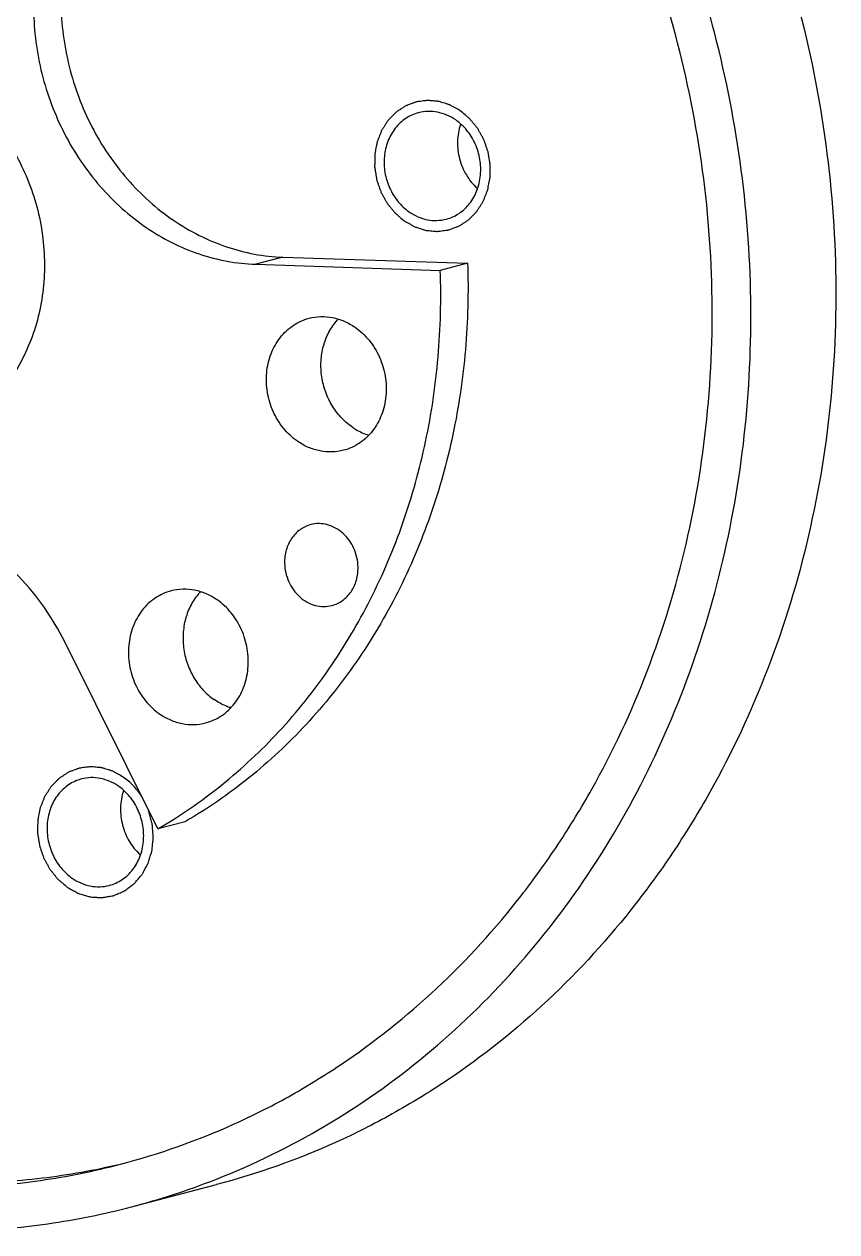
# Model space of a CAD drawing. Header units: millimetres. Extents: x 0 to 420, y 0 to 297.
# Drawn here: x 206.4 to 224.88, y 23.68 to 51.12 of the extents above; entities that cross this region are included whole.
import ezdxf

# ---------------------------------------------------------------- set-up
doc = ezdxf.new("R2010")
doc.units = ezdxf.units.MM
doc.header["$LTSCALE"] = 23.1
doc.layers.get('0').update_dxf_attribs({"linetype": 'CONTINUOUS'})
for name, color, linetype in [('3_ALL_AXES', 7, 'CONTINUOUS'), ('7_ALL_FEATURES', 7, 'CONTINUOUS'), ('AXIS', 7, 'CONTINUOUS')]:
    doc.layers.add(name, color=color, linetype=linetype)

msp = doc.modelspace()

# ---------------------------------------------------------------- linework, layer by layer
at = {"color": 9, "linetype": 'CONTINUOUS'}
msp.add_line((212.2862, 45.8294), (211.666, 45.6671), dxfattribs=at)
at = {"color": 7, "linetype": 'CONTINUOUS'}
for p, q in [((211.666, 45.6671), (215.8633, 45.5294)), ((212.2862, 45.8294), (216.4834, 45.6916)), ((216.4834, 45.6916), (215.8633, 45.5294)), ((209.4405, 32.8388), (207.3243, 37.0886)), ((210.0606, 33.001), (209.4405, 32.8388))]:
    msp.add_line(p, q, dxfattribs=at)
for points, knots in [([(214.5916, 65.3158), (215.4473, 64.7211), (217.0889, 63.3924), (219.2663, 61.0598), (221.1396, 58.4168), (222.6685, 55.5204), (223.821, 52.432), (224.5729, 49.2175), (224.908, 45.945), (224.8191, 42.684), (224.3076, 39.5038), (223.3839, 36.4725), (222.28, 34.1112), (221.212, 32.363), (220.0395, 30.7329), (218.3682, 28.8955), (216.4413, 27.3597), (214.7841, 26.3456), (213.0659, 25.4809), (211.7015, 24.9975), (210.7753, 24.7552)], [0, 0, 0, 0, 0.062346, 0.125855, 0.1903556, 0.2555951, 0.3212703, 0.3870466, 0.4525822, 0.5175522, 0.5816725, 0.6447217, 0.7065614, 0.7370321, 0.7671943, 0.826602, 0.8850031, 0.9139328, 0.94272, 1, 1, 1, 1]), ([(207.8782, 54.3504), (207.661, 53.9393), (207.3319, 53.0413), (207.1816, 51.6043), (207.3714, 50.1485), (207.8886, 48.7735), (208.6983, 47.5724), (209.748, 46.6283), (210.967, 46.0091), (211.8515, 45.8437), (212.2862, 45.8294)], [0, 0, 0, 0, 0.1239369, 0.2516844, 0.3816743, 0.5117698, 0.6398239, 0.7641711, 0.8840617, 1, 1, 1, 1]), ([(207.258, 54.1882), (207.0409, 53.7771), (206.7118, 52.879), (206.5614, 51.442), (206.7513, 49.9862), (207.2685, 48.6112), (208.0781, 47.4101), (209.1279, 46.466), (210.3469, 45.8468), (211.2313, 45.6814), (211.666, 45.6671)], [0, 0, 0, 0, 0.1239357, 0.2516854, 0.381674, 0.5117697, 0.6398243, 0.7641703, 0.8840628, 1, 1, 1, 1]), ([(216.4834, 45.6916), (216.5063, 45.0356), (216.4741, 43.7271), (216.1898, 41.7991), (215.6748, 39.9486), (214.938, 38.2097), (213.9924, 36.6141), (212.8546, 35.191), (211.5455, 33.9672), (210.5679, 33.2951), (210.0606, 33.001)], [0, 0, 0, 0, 0.1319748, 0.262387, 0.3908421, 0.5170729, 0.6409646, 0.7625706, 0.8821182, 1, 1, 1, 1]), ([(209.4405, 32.8388), (209.9477, 33.1328), (210.9254, 33.8049), (212.2344, 35.0287), (213.3722, 36.4518), (214.3179, 38.0475), (215.0547, 39.7864), (215.5697, 41.6368), (215.8539, 43.5648), (215.8861, 44.8733), (215.8633, 45.5294)], [0, 0, 0, 0, 0.1178818, 0.2374294, 0.3590354, 0.4829271, 0.6091579, 0.737613, 0.8680252, 1, 1, 1, 1]), ([(207.3243, 37.0886), (207.0567, 37.6261), (206.5372, 38.3752), (205.6544, 39.1636), (204.9258, 39.6272), (204.1464, 39.9528), (203.3374, 40.1311), (202.5219, 40.1565), (201.9876, 40.0703), (201.7289, 40.0026)], [0, 0, 0, 0, 0.2644072, 0.393399, 0.5195212, 0.6427612, 0.7634535, 0.8822377, 1, 1, 1, 1])]:
    msp.add_open_spline(points, degree=3, knots=knots, dxfattribs=at)
at = {"color": 2, "linetype": 'CONTINUOUS'}
for points, knots in [([(216.3181, 49.1558), (216.2787, 49.1778), (216.2195, 49.2107), (216.1506, 49.2497), (216.111, 49.271), (216.0821, 49.2899), (216.0499, 49.2974), (216.0082, 49.3114), (215.9556, 49.3275), (215.9033, 49.3445), (215.8612, 49.3569), (215.83, 49.3694), (215.7976, 49.3698), (215.7548, 49.3746), (215.7012, 49.379), (215.6476, 49.3844), (215.6047, 49.3875), (215.5726, 49.3931), (215.5404, 49.3862), (215.4975, 49.3814), (215.4439, 49.3737), (215.3901, 49.3671), (215.3475, 49.3606), (215.3144, 49.3588), (215.2854, 49.3451), (215.2453, 49.3311), (215.1958, 49.3119), (215.1458, 49.2938), (215.1064, 49.2781), (215.0755, 49.2693), (215.0496, 49.2492), (215.0133, 49.2264), (214.9686, 49.1965), (214.9234, 49.1675), (214.8879, 49.1432), (214.8595, 49.1277), (214.8379, 49.102), (214.8067, 49.0714), (214.7686, 49.0318), (214.7299, 48.9931), (214.6997, 48.9611), (214.675, 48.9396), (214.6582, 48.9086), (214.6329, 48.8706), (214.6024, 48.8219), (214.5711, 48.7739), (214.5472, 48.7349), (214.5265, 48.7071), (214.516, 48.6736), (214.4984, 48.6309), (214.4778, 48.5768), (214.4563, 48.5231), (214.4401, 48.4797), (214.4253, 48.4483), (214.4208, 48.4124), (214.4112, 48.3662), (214.4006, 48.3078), (214.389, 48.2497), (214.3809, 48.203), (214.372, 48.1685), (214.3738, 48.1319), (214.3725, 48.0838), (214.3723, 48.0234), (214.3711, 47.9631), (214.3713, 47.9148), (214.3686, 47.8788), (214.3769, 47.8419), (214.3841, 47.793), (214.3946, 47.7318), (214.4041, 47.6705), (214.4128, 47.6219), (214.4166, 47.5844), (214.4308, 47.5506), (214.446, 47.5043), (214.4664, 47.4469), (214.4859, 47.3891), (214.5026, 47.3434), (214.5125, 47.3078), (214.5321, 47.2771), (214.5548, 47.2345), (214.5844, 47.1819), (214.6133, 47.1288), (214.6373, 47.087), (214.653, 47.0538), (214.6773, 47.0276), (214.7066, 46.9902), (214.7443, 46.9444), (214.7814, 46.8979), (214.8119, 46.8616), (214.8327, 46.8322), (214.8613, 46.8109), (214.8968, 46.7798), (214.9601, 46.7266), (215.0139, 46.6806), (215.0499, 46.65)], [0, 0, 0, 0, 0.03125, 0.046875, 0.0546875, 0.0625, 0.0703125, 0.078125, 0.09375, 0.109375, 0.1171875, 0.125, 0.1328125, 0.140625, 0.15625, 0.171875, 0.1796875, 0.1875, 0.1953125, 0.203125, 0.21875, 0.234375, 0.2421875, 0.25, 0.2578125, 0.265625, 0.28125, 0.296875, 0.3046875, 0.3125, 0.3203125, 0.328125, 0.34375, 0.359375, 0.3671875, 0.375, 0.3828125, 0.390625, 0.40625, 0.421875, 0.4296875, 0.4375, 0.4453125, 0.453125, 0.46875, 0.484375, 0.4921875, 0.5, 0.5078125, 0.515625, 0.53125, 0.546875, 0.5546875, 0.5625, 0.5703125, 0.578125, 0.59375, 0.609375, 0.6171875, 0.625, 0.6328125, 0.640625, 0.65625, 0.671875, 0.6796875, 0.6875, 0.6953125, 0.703125, 0.71875, 0.734375, 0.7421875, 0.75, 0.7578125, 0.765625, 0.78125, 0.796875, 0.8046875, 0.8125, 0.8203125, 0.828125, 0.84375, 0.859375, 0.8671875, 0.875, 0.8828125, 0.890625, 0.90625, 0.921875, 0.9296875, 0.9375, 0.9453125, 0.953125, 0.96875, 1, 1, 1, 1]), ([(215.0499, 46.65), (215.0894, 46.628), (215.1486, 46.5952), (215.2174, 46.5561), (215.2571, 46.5349), (215.286, 46.516), (215.3181, 46.5085), (215.3598, 46.4944), (215.4124, 46.4784), (215.4648, 46.4613), (215.5068, 46.4489), (215.538, 46.4365), (215.5704, 46.4361), (215.6132, 46.4313), (215.6669, 46.4269), (215.7204, 46.4214), (215.7633, 46.4184), (215.7955, 46.4128), (215.8277, 46.4197), (215.8706, 46.4245), (215.9242, 46.4322), (215.9779, 46.4387), (216.0206, 46.4453), (216.0536, 46.447), (216.0826, 46.4607), (216.1227, 46.4748), (216.1723, 46.4939), (216.2222, 46.5121), (216.2617, 46.5278), (216.2926, 46.5366), (216.3185, 46.5566), (216.3548, 46.5794), (216.3995, 46.6094), (216.4447, 46.6384), (216.4802, 46.6626), (216.5085, 46.6782), (216.5301, 46.7038), (216.5613, 46.7344), (216.5994, 46.7741), (216.6382, 46.8128), (216.6683, 46.8448), (216.693, 46.8663), (216.7099, 46.8973), (216.7351, 46.9352), (216.7656, 46.9839), (216.7969, 47.0319), (216.8209, 47.071), (216.8415, 47.0987), (216.852, 47.1323), (216.8696, 47.175), (216.8902, 47.2291), (216.9118, 47.2828), (216.9279, 47.3262), (216.9427, 47.3576), (216.9472, 47.3935), (216.9568, 47.4397), (216.9674, 47.4981), (216.979, 47.5562), (216.9871, 47.6029), (216.9961, 47.6374), (216.9942, 47.674), (216.9955, 47.7221), (216.9958, 47.7825), (216.9969, 47.8428), (216.9967, 47.8911), (216.9995, 47.9271), (216.9912, 47.964), (216.9839, 48.0129), (216.9735, 48.074), (216.9639, 48.1353), (216.9552, 48.184), (216.9514, 48.2215), (216.9373, 48.2553), (216.922, 48.3016), (216.9016, 48.359), (216.8821, 48.4167), (216.8655, 48.4625), (216.8555, 48.498), (216.836, 48.5287), (216.8133, 48.5713), (216.7836, 48.624), (216.7548, 48.6771), (216.7308, 48.7189), (216.715, 48.7521), (216.6908, 48.7783), (216.6615, 48.8157), (216.6237, 48.8615), (216.5866, 48.908), (216.5562, 48.9443), (216.5354, 48.9737), (216.5067, 48.9949), (216.4713, 49.0261), (216.408, 49.0792), (216.3541, 49.1252), (216.3181, 49.1558)], [0, 0, 0, 0, 0.03125, 0.046875, 0.0546875, 0.0625, 0.0703125, 0.078125, 0.09375, 0.109375, 0.1171875, 0.125, 0.1328125, 0.140625, 0.15625, 0.171875, 0.1796875, 0.1875, 0.1953125, 0.203125, 0.21875, 0.234375, 0.2421875, 0.25, 0.2578125, 0.265625, 0.28125, 0.296875, 0.3046875, 0.3125, 0.3203125, 0.328125, 0.34375, 0.359375, 0.3671875, 0.375, 0.3828125, 0.390625, 0.40625, 0.421875, 0.4296875, 0.4375, 0.4453125, 0.453125, 0.46875, 0.484375, 0.4921875, 0.5, 0.5078125, 0.515625, 0.53125, 0.546875, 0.5546875, 0.5625, 0.5703125, 0.578125, 0.59375, 0.609375, 0.6171875, 0.625, 0.6328125, 0.640625, 0.65625, 0.671875, 0.6796875, 0.6875, 0.6953125, 0.703125, 0.71875, 0.734375, 0.7421875, 0.75, 0.7578125, 0.765625, 0.78125, 0.796875, 0.8046875, 0.8125, 0.8203125, 0.828125, 0.84375, 0.859375, 0.8671875, 0.875, 0.8828125, 0.890625, 0.90625, 0.921875, 0.9296875, 0.9375, 0.9453125, 0.953125, 0.96875, 1, 1, 1, 1]), ([(208.6554, 34.0154), (208.616, 34.0374), (208.5568, 34.0702), (208.4879, 34.1093), (208.4483, 34.1305), (208.4194, 34.1494), (208.3872, 34.157), (208.3455, 34.171), (208.2929, 34.187), (208.2406, 34.2041), (208.1985, 34.2165), (208.1673, 34.2289), (208.1349, 34.2294), (208.0921, 34.2341), (208.0385, 34.2385), (207.9849, 34.244), (207.942, 34.2471), (207.9098, 34.2526), (207.8777, 34.2457), (207.8347, 34.2409), (207.7811, 34.2333), (207.7274, 34.2267), (207.6847, 34.2202), (207.6517, 34.2184), (207.6227, 34.2047), (207.5826, 34.1906), (207.5331, 34.1715), (207.4831, 34.1533), (207.4437, 34.1376), (207.4127, 34.1288), (207.3868, 34.1088), (207.3505, 34.086), (207.3059, 34.0561), (207.2606, 34.0271), (207.2252, 34.0028), (207.1968, 33.9872), (207.1752, 33.9616), (207.144, 33.931), (207.1059, 33.8914), (207.0672, 33.8526), (207.037, 33.8206), (207.0123, 33.7991), (206.9954, 33.7682), (206.9702, 33.7302), (206.9397, 33.6815), (206.9084, 33.6335), (206.8844, 33.5945), (206.8638, 33.5667), (206.8533, 33.5332), (206.8357, 33.4905), (206.8151, 33.4363), (206.7936, 33.3827), (206.7774, 33.3392), (206.7626, 33.3078), (206.7581, 33.272), (206.7485, 33.2257), (206.7379, 33.1673), (206.7263, 33.1092), (206.7182, 33.0625), (206.7093, 33.0281), (206.7111, 32.9914), (206.7098, 32.9433), (206.7096, 32.8829), (206.7084, 32.8227), (206.7086, 32.7743), (206.7058, 32.7383), (206.7142, 32.7015), (206.7214, 32.6526), (206.7319, 32.5914), (206.7414, 32.5301), (206.7501, 32.4814), (206.7539, 32.4439), (206.7681, 32.4102), (206.7833, 32.3638), (206.8037, 32.3065), (206.8232, 32.2487), (206.8399, 32.203), (206.8498, 32.1674), (206.8694, 32.1367), (206.8921, 32.0941), (206.9217, 32.0415), (206.9506, 31.9883), (206.9746, 31.9465), (206.9903, 31.9133), (207.0145, 31.8871), (207.0439, 31.8497), (207.0816, 31.8039), (207.1187, 31.7575), (207.1492, 31.7211), (207.1699, 31.6917), (207.1986, 31.6705), (207.234, 31.6394), (207.2974, 31.5862), (207.3512, 31.5402), (207.3872, 31.5096)], [0, 0, 0, 0, 0.03125, 0.046875, 0.0546875, 0.0625, 0.0703125, 0.078125, 0.09375, 0.109375, 0.1171875, 0.125, 0.1328125, 0.140625, 0.15625, 0.171875, 0.1796875, 0.1875, 0.1953125, 0.203125, 0.21875, 0.234375, 0.2421875, 0.25, 0.2578125, 0.265625, 0.28125, 0.296875, 0.3046875, 0.3125, 0.3203125, 0.328125, 0.34375, 0.359375, 0.3671875, 0.375, 0.3828125, 0.390625, 0.40625, 0.421875, 0.4296875, 0.4375, 0.4453125, 0.453125, 0.46875, 0.484375, 0.4921875, 0.5, 0.5078125, 0.515625, 0.53125, 0.546875, 0.5546875, 0.5625, 0.5703125, 0.578125, 0.59375, 0.609375, 0.6171875, 0.625, 0.6328125, 0.640625, 0.65625, 0.671875, 0.6796875, 0.6875, 0.6953125, 0.703125, 0.71875, 0.734375, 0.7421875, 0.75, 0.7578125, 0.765625, 0.78125, 0.796875, 0.8046875, 0.8125, 0.8203125, 0.828125, 0.84375, 0.859375, 0.8671875, 0.875, 0.8828125, 0.890625, 0.90625, 0.921875, 0.9296875, 0.9375, 0.9453125, 0.953125, 0.96875, 1, 1, 1, 1]), ([(207.3872, 31.5096), (207.4184, 31.4924), (207.4808, 31.4578), (207.559, 31.4153), (207.6134, 31.3842), (207.645, 31.3684), (207.6787, 31.36), (207.72, 31.3469), (207.77, 31.3324), (207.8198, 31.3173), (207.8615, 31.3057), (207.8946, 31.2943), (207.9283, 31.2907), (207.9877, 31.2879), (208.0554, 31.2834), (208.1147, 31.2794), (208.1486, 31.278), (208.174, 31.2742), (208.1992, 31.2808), (208.2328, 31.286), (208.2916, 31.2967), (208.3587, 31.3088), (208.4179, 31.3182), (208.451, 31.3256), (208.4812, 31.3406), (208.52, 31.3567), (208.5661, 31.3772), (208.6125, 31.3971), (208.6506, 31.4147), (208.6822, 31.4267), (208.7101, 31.4459), (208.7575, 31.4826), (208.8121, 31.5234), (208.8601, 31.559), (208.887, 31.5801), (208.9087, 31.5938), (208.9244, 31.6155), (208.9474, 31.6416), (208.9868, 31.6886), (209.0318, 31.7421), (209.072, 31.7881), (209.0935, 31.8159), (209.1096, 31.8493), (209.1317, 31.8891), (209.1573, 31.9378), (209.1833, 31.9861), (209.2042, 32.0268), (209.2227, 32.0584), (209.2345, 32.0933), (209.2521, 32.1557), (209.2733, 32.2265), (209.292, 32.2885), (209.3019, 32.3242), (209.3116, 32.3502), (209.3125, 32.379), (209.3168, 32.4165), (209.3229, 32.4825), (209.3301, 32.5577), (209.3373, 32.6235), (209.3397, 32.6613), (209.335, 32.6996), (209.3316, 32.7474), (209.3264, 32.8047), (209.3218, 32.8621), (209.317, 32.9098), (209.3151, 32.9481), (209.3061, 32.9861), (209.2871, 33.0525), (209.2617, 33.1473), (209.2408, 33.2232), (209.2304, 33.2611)], [0, 0, 0, 0, 0.03125, 0.0625, 0.078125, 0.0859375, 0.09375, 0.109375, 0.125, 0.140625, 0.15625, 0.1640625, 0.171875, 0.1875, 0.21875, 0.234375, 0.2421875, 0.25, 0.2578125, 0.265625, 0.28125, 0.3125, 0.328125, 0.3359375, 0.34375, 0.359375, 0.375, 0.390625, 0.40625, 0.4140625, 0.421875, 0.4375, 0.46875, 0.484375, 0.4921875, 0.5, 0.5078125, 0.515625, 0.53125, 0.5625, 0.578125, 0.5859375, 0.59375, 0.609375, 0.625, 0.640625, 0.65625, 0.6640625, 0.671875, 0.6875, 0.71875, 0.734375, 0.7421875, 0.75, 0.7578125, 0.765625, 0.78125, 0.8125, 0.828125, 0.8359375, 0.84375, 0.859375, 0.875, 0.890625, 0.90625, 0.9140625, 0.921875, 0.9375, 0.96875, 1, 1, 1, 1])]:
    msp.add_open_spline(points, degree=3, knots=knots, dxfattribs=at)
msp.add_open_spline([(209.0733, 33.5763), (209.0153, 33.6612), (208.8935, 33.8278), (208.7381, 33.9534), (208.6554, 34.0154)], degree=3, dxfattribs=at)
at = {"layer": '3_ALL_AXES', "color": 7, "linetype": 'CONTINUOUS'}
for points, knots in [([(212.879, 44.4399), (212.9653, 44.4625), (213.1448, 44.488), (213.4178, 44.4647), (213.6843, 44.3812), (213.8487, 44.289), (213.9265, 44.235)], [0, 0, 0, 0, 0.243416, 0.4897284, 0.7415555, 1, 1, 1, 1]), ([(212.616, 41.6457), (212.4973, 41.7282), (212.28, 41.9324), (212.0459, 42.316), (211.9143, 42.7515), (211.8966, 43.2032), (211.9945, 43.6342), (212.2019, 44.0087), (212.5028, 44.2937), (212.7514, 44.4065), (212.879, 44.4399)], [0, 0, 0, 0, 0.1258915, 0.2556828, 0.3872148, 0.5177875, 0.6449934, 0.7674108, 0.8851543, 1, 1, 1, 1]), ([(213.8563, 41.9702), (213.7628, 42.0352), (213.588, 42.1896), (213.3797, 42.4738), (213.2315, 42.7997), (213.151, 43.15), (213.1424, 43.5066), (213.2064, 43.851), (213.34, 44.1649), (213.4735, 44.3457), (213.549, 44.4248)], [0, 0, 0, 0, 0.1229641, 0.2493122, 0.3777334, 0.5067651, 0.6347177, 0.7601274, 0.8819896, 1, 1, 1, 1]), ([(213.9265, 44.235), (214.0452, 44.1525), (214.2625, 43.9483), (214.4967, 43.5647), (214.6282, 43.1292), (214.6459, 42.6775), (214.548, 42.2465), (214.3407, 41.872), (214.0398, 41.587), (213.7911, 41.4742), (213.6635, 41.4408)], [0, 0, 0, 0, 0.1258915, 0.2556828, 0.3872148, 0.5177875, 0.6449934, 0.7674108, 0.8851543, 1, 1, 1, 1]), ([(213.8563, 41.9702), (213.8856, 41.9498), (214.004, 41.8738), (214.1339, 41.8153), (214.2342, 41.7841)], [0, 0, 0, 0, 0.2537012, 1, 1, 1, 1]), ([(213.6635, 41.4408), (213.5772, 41.4182), (213.3977, 41.3927), (213.1248, 41.416), (212.8582, 41.4995), (212.6938, 41.5916), (212.616, 41.6457)], [0, 0, 0, 0, 0.243416, 0.4897284, 0.7415555, 1, 1, 1, 1]), ([(212.9176, 39.7514), (212.8309, 39.7288), (212.6623, 39.6484), (212.4669, 39.4426), (212.3454, 39.1751), (212.3213, 38.9765), (212.3232, 38.8762)], [0, 0, 0, 0, 0.2365669, 0.4803196, 0.7350449, 1, 1, 1, 1]), ([(213.9927, 38.7885), (213.9899, 38.933), (213.9257, 39.2205), (213.7136, 39.5178), (213.4876, 39.68), (213.3016, 39.7561), (213.1075, 39.7833), (212.9789, 39.7675), (212.9176, 39.7514)], [0, 0, 0, 0, 0.2634466, 0.5215269, 0.6461682, 0.7669064, 0.8843833, 1, 1, 1, 1]), ([(212.3232, 38.8762), (212.326, 38.7318), (212.3902, 38.4442), (212.6023, 38.1469), (212.8283, 37.9847), (213.0143, 37.9086), (213.2084, 37.8814), (213.337, 37.8972), (213.3983, 37.9133)], [0, 0, 0, 0, 0.2634466, 0.5215269, 0.6461682, 0.7669064, 0.8843833, 1, 1, 1, 1]), ([(213.3983, 37.9133), (213.485, 37.936), (213.6536, 38.0163), (213.849, 38.2222), (213.9705, 38.4896), (213.9946, 38.6883), (213.9927, 38.7885)], [0, 0, 0, 0, 0.2365669, 0.4803196, 0.7350449, 1, 1, 1, 1])]:
    msp.add_open_spline(points, degree=3, knots=knots, dxfattribs=at)
at = {"layer": '7_ALL_FEATURES', "color": 7, "linetype": 'CONTINUOUS'}
msp.add_open_spline([(204.812, 49.7132), (205.1566, 49.4737), (205.7874, 48.8809), (206.4673, 47.7672), (206.8491, 46.5028), (206.9007, 45.1914), (206.6166, 43.9404), (206.109, 43.0243), (205.5672, 42.4291), (205.1064, 42.0618), (204.598, 41.7785), (204.2338, 41.6495), (204.0485, 41.601)], degree=3, knots=[0, 0, 0, 0, 0.1257907, 0.2554857, 0.3869119, 0.5173844, 0.6444916, 0.7668143, 0.8263317, 0.8848403, 0.9426139, 1, 1, 1, 1], dxfattribs=at)
at = {"layer": 'AXIS', "color": 7, "linetype": 'CONTINUOUS'}
for p, q in [((208.8435, 24.2497), (210.7755, 24.7552)), ((210.7383, 24.8658), (210.7727, 24.8793))]:
    msp.add_line(p, q, dxfattribs=at)
msp.add_arc((204.523, 40.7579), 17.0642, 284.66732, 291.36029, dxfattribs=at)
for points, knots in [([(210.7727, 24.8793), (211.6277, 25.2158), (213.2946, 26.0326), (215.5828, 27.6465), (217.6249, 29.6215), (219.3803, 31.9173), (220.8154, 34.4882), (221.9031, 37.2833), (222.6227, 40.2479), (222.9609, 43.324), (222.9116, 46.4519), (222.4759, 49.5707), (221.6626, 52.6199), (220.4872, 55.5403), (218.9727, 58.2749), (217.148, 60.7707), (215.0489, 62.9785), (213.4773, 64.2421), (212.6597, 64.8103)], [0, 0, 0, 0, 0.0572881, 0.1151703, 0.1739222, 0.2337413, 0.2947337, 0.3569102, 0.4201914, 0.4844174, 0.549363, 0.6147547, 0.6802901, 0.7456575, 0.8105559, 0.8747152, 0.9379141, 1, 1, 1, 1]), ([(208.5905, 25.2172), (209.4755, 25.4487), (210.7792, 25.9106), (212.4211, 26.737), (214.0045, 27.706), (215.8458, 29.1736), (217.4428, 30.9293), (218.5632, 32.4869), (219.5837, 34.1574), (220.6385, 36.4137), (221.5211, 39.3103), (222.0099, 42.3491), (222.0949, 45.4652), (221.7746, 48.5922), (221.0562, 51.6639), (219.9548, 54.6149), (218.4939, 57.3826), (216.7039, 59.9082), (214.6233, 62.1371), (213.0546, 63.4068), (212.2369, 63.975)], [0, 0, 0, 0, 0.0572798, 0.0860669, 0.1149965, 0.1733974, 0.232805, 0.2629671, 0.2934377, 0.3552772, 0.4183263, 0.4824463, 0.5474161, 0.6129515, 0.6787276, 0.7444027, 0.8096421, 0.874142, 0.9376524, 1, 1, 1, 1]), ([(216.2124, 48.947), (216.0893, 49.0326), (215.8776, 49.1261), (215.5821, 49.151), (215.4373, 49.1304), (215.3677, 49.1122)], [0, 0, 0, 0, 0.5089312, 0.7559178, 1, 1, 1, 1]), ([(215.3677, 49.1122), (215.2648, 49.0853), (215.0643, 48.9943), (214.8216, 48.7645), (214.6544, 48.4625), (214.5754, 48.1149), (214.5897, 47.7507), (214.6958, 47.3994), (214.8846, 47.09), (215.0599, 46.9254), (215.1556, 46.8589)], [0, 0, 0, 0, 0.1148457, 0.2325892, 0.3550066, 0.4822125, 0.6127852, 0.7443172, 0.8741085, 1, 1, 1, 1]), ([(216.0003, 46.6936), (216.1032, 46.7205), (216.3038, 46.8115), (216.5464, 47.0413), (216.7136, 47.3434), (216.7926, 47.6909), (216.7783, 48.0552), (216.6723, 48.4064), (216.4834, 48.7158), (216.3082, 48.8805), (216.2124, 48.947)], [0, 0, 0, 0, 0.1148457, 0.2325892, 0.3550066, 0.4822125, 0.6127852, 0.7443172, 0.8741085, 1, 1, 1, 1]), ([(216.3219, 48.8446), (216.2809, 48.7214), (216.2364, 48.4578), (216.2758, 48.126), (216.3613, 47.873), (216.4797, 47.6373), (216.6053, 47.4816), (216.7015, 47.3943)], [0, 0, 0, 0, 0.2468583, 0.4996456, 0.6267515, 0.7530474, 1, 1, 1, 1]), ([(215.1556, 46.8589), (215.2788, 46.7733), (215.4904, 46.6798), (215.7859, 46.6549), (215.9307, 46.6754), (216.0003, 46.6936)], [0, 0, 0, 0, 0.5089312, 0.7559178, 1, 1, 1, 1]), ([(209.7439, 38.2453), (209.6163, 38.2119), (209.3676, 38.099), (209.0667, 37.8141), (208.8594, 37.4396), (208.7614, 37.0086), (208.7792, 36.5569), (208.9107, 36.1214), (209.1449, 35.7377), (209.3622, 35.5336), (209.4809, 35.4511)], [0, 0, 0, 0, 0.1148457, 0.2325892, 0.3550066, 0.4822125, 0.6127852, 0.7443172, 0.8741085, 1, 1, 1, 1]), ([(210.7913, 38.0404), (210.7136, 38.0944), (210.5491, 38.1865), (210.2826, 38.27), (210.0097, 38.2933), (209.8302, 38.2678), (209.7439, 38.2453)], [0, 0, 0, 0, 0.2584445, 0.5102716, 0.756584, 1, 1, 1, 1]), ([(210.4138, 38.2301), (210.3384, 38.1511), (210.2048, 37.9702), (210.0713, 37.6564), (210.0072, 37.312), (210.0158, 36.9554), (210.0964, 36.6051), (210.2445, 36.2792), (210.4528, 35.995), (210.6276, 35.8406), (210.7211, 35.7756)], [0, 0, 0, 0, 0.1180104, 0.2398726, 0.3652823, 0.4932349, 0.6222666, 0.7506878, 0.8770359, 1, 1, 1, 1]), ([(210.5283, 35.2462), (210.6559, 35.2795), (210.9046, 35.3924), (211.2055, 35.6773), (211.4128, 36.0518), (211.5108, 36.4828), (211.493, 36.9345), (211.3615, 37.3701), (211.1274, 37.7537), (210.9101, 37.9579), (210.7913, 38.0404)], [0, 0, 0, 0, 0.1148457, 0.2325892, 0.3550066, 0.4822125, 0.6127852, 0.7443172, 0.8741085, 1, 1, 1, 1]), ([(211.099, 35.5894), (211.0658, 35.5998), (210.9332, 35.647), (210.8082, 35.7151), (210.7211, 35.7756)], [0, 0, 0, 0, 0.2468403, 1, 1, 1, 1]), ([(209.4809, 35.4511), (209.5586, 35.397), (209.7231, 35.3049), (209.9896, 35.2214), (210.2625, 35.1981), (210.442, 35.2236), (210.5283, 35.2462)], [0, 0, 0, 0, 0.2584445, 0.5102716, 0.756584, 1, 1, 1, 1]), ([(207.705, 33.9718), (207.6021, 33.9449), (207.4015, 33.8539), (207.1589, 33.6241), (206.9917, 33.3221), (206.9127, 32.9745), (206.927, 32.6102), (207.0331, 32.259), (207.2219, 31.9496), (207.3971, 31.785), (207.4929, 31.7184)], [0, 0, 0, 0, 0.1148457, 0.2325892, 0.3550066, 0.4822125, 0.6127852, 0.7443172, 0.8741085, 1, 1, 1, 1]), ([(208.5497, 33.8066), (208.4265, 33.8922), (208.2149, 33.9856), (207.9194, 34.0105), (207.7746, 33.99), (207.705, 33.9718)], [0, 0, 0, 0, 0.5089312, 0.7559178, 1, 1, 1, 1]), ([(208.3376, 31.5532), (208.4405, 31.5801), (208.6411, 31.6711), (208.8837, 31.9009), (209.0509, 32.2029), (209.1299, 32.5505), (209.1156, 32.9148), (209.0095, 33.266), (208.8207, 33.5754), (208.6455, 33.74), (208.5497, 33.8066)], [0, 0, 0, 0, 0.1148457, 0.2325892, 0.3550066, 0.4822125, 0.6127852, 0.7443172, 0.8741085, 1, 1, 1, 1]), ([(208.6592, 33.7041), (208.6182, 33.581), (208.5737, 33.3174), (208.6131, 32.9856), (208.6986, 32.7326), (208.817, 32.4969), (208.9426, 32.3412), (209.0388, 32.2538)], [0, 0, 0, 0, 0.2468583, 0.4996456, 0.6267515, 0.7530474, 1, 1, 1, 1]), ([(207.4929, 31.7184), (207.6161, 31.6328), (207.8277, 31.5394), (208.1232, 31.5145), (208.268, 31.535), (208.3376, 31.5532)], [0, 0, 0, 0, 0.5089312, 0.7559178, 1, 1, 1, 1]), ([(194.0594, 28.0588), (195.1387, 27.3088), (197.4188, 26.0305), (200.5203, 25.0604), (203.0344, 24.709), (204.9128, 24.6566), (206.7738, 24.8151), (207.9919, 25.0605), (208.5905, 25.2172)], [0, 0, 0, 0, 0.2583227, 0.5098424, 0.633651, 0.7563896, 0.8783851, 1, 1, 1, 1]), ([(194.441, 28.1587), (195.4921, 27.4282), (197.7094, 26.1778), (200.7218, 25.2079), (203.1669, 24.8334), (204.9961, 24.7526), (206.8116, 24.8714), (208.0031, 25.0835), (208.5895, 25.2218)], [0, 0, 0, 0, 0.258225, 0.509807, 0.6336626, 0.7564384, 0.878438, 1, 1, 1, 1]), ([(193.6367, 27.2236), (194.7661, 26.4387), (197.1523, 25.1009), (200.3982, 24.0857), (203.0292, 23.7179), (204.995, 23.6631), (206.9425, 23.829), (208.2173, 24.0858), (208.8437, 24.2497)], [0, 0, 0, 0, 0.2583227, 0.5098424, 0.633651, 0.7563896, 0.8783851, 1, 1, 1, 1])]:
    msp.add_open_spline(points, degree=3, knots=knots, dxfattribs=at)

doc.saveas('drawing.dxf')
